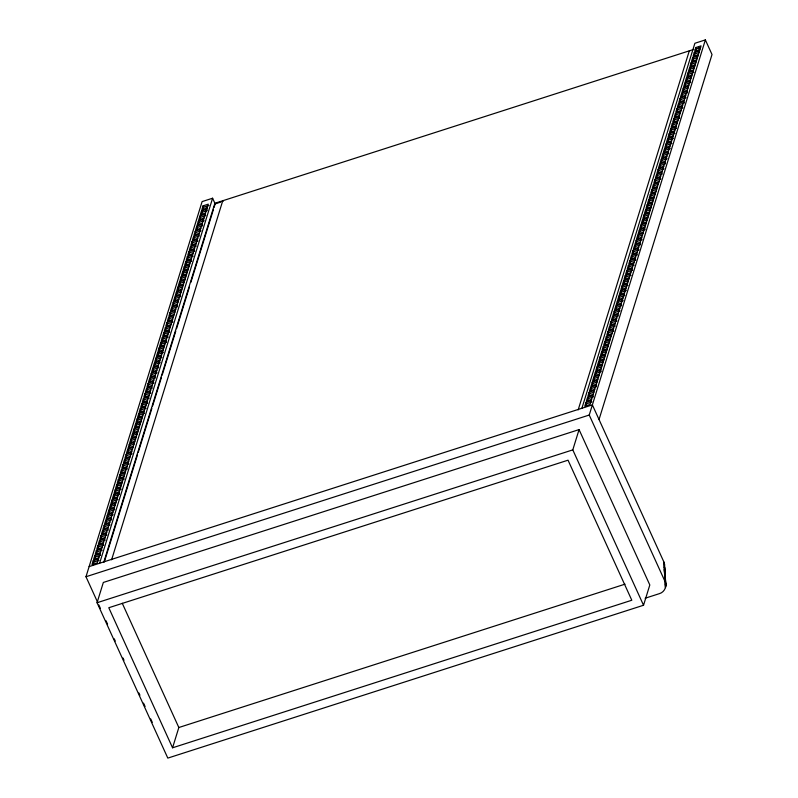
<?xml version="1.0" encoding="UTF-8"?>
<svg xmlns="http://www.w3.org/2000/svg" width="798" height="798" viewBox="0 0 798 798"><rect width="100%" height="100%" fill="white"/><g stroke="black" fill="none" stroke-linecap="round" stroke-linejoin="round"><path stroke-width="1.2" d="M664.225 568.126L664.594 564.545L663.966 562.151L592.375 404.905L89.117 566.6M97.805 602.69L85.985 576.735L202.113 201.595L212.597 198.223L215.171 203.879L214.064 207.44M98.443 559.039L93.196 560.725L92.019 564.525L97.266 562.839L208.288 204.168L203.051 205.854L201.874 209.655L207.111 207.969M100.009 553.972L94.763 555.657L93.585 559.458L98.832 557.772M101.575 548.894L96.339 550.58L95.162 554.381L100.398 552.705M103.151 543.827L97.905 545.513L96.728 549.313L101.974 547.628M104.718 538.76L99.471 540.446L98.294 544.246L103.541 542.56M106.284 533.692L101.047 535.378L99.87 539.179L105.107 537.493M107.86 528.625L102.613 530.301L101.436 534.111L106.683 532.426M109.426 523.548L104.179 525.234L103.002 529.034L108.249 527.348M110.992 518.481L105.755 520.166L104.578 523.967L109.815 522.281M112.568 513.413L107.321 515.099L106.144 518.9L111.391 517.214M114.134 508.346L108.887 510.032L107.71 513.832L112.957 512.146M115.7 503.269L110.463 504.954L109.286 508.755L114.523 507.079M117.276 498.201L112.029 499.887L110.852 503.688L116.099 502.002M119.441 494.461L118.842 493.134L113.595 494.82L112.418 498.62L117.665 496.935M114.892 493.922L115.77 491.069L121.017 489.393L120.408 488.067L115.171 489.753L113.994 493.553L119.231 491.867M121.974 482.999L116.737 484.675L115.56 488.486L120.807 486.8M124.149 479.249L123.55 477.922L118.303 479.608L117.126 483.408L122.373 481.723M125.116 472.855L119.88 474.541L118.703 478.341L123.939 476.655M127.291 469.114L126.683 467.788L121.446 469.473L120.269 473.274L125.505 471.588M128.857 464.037L128.259 462.72L123.012 464.406L121.835 468.207L127.082 466.521M129.825 457.643L124.588 459.329L123.411 463.129L128.648 461.453M131.999 453.902L131.391 452.576L126.154 454.262L124.977 458.062L130.214 456.376M132.967 447.508L127.72 449.194L126.543 452.995L131.79 451.309M134.533 442.441L129.296 444.127L128.119 447.927L133.356 446.242M136.099 437.374L130.862 439.05L129.685 442.86L134.922 441.174M137.675 432.297L132.428 433.982L131.251 437.783L136.498 436.097M139.241 427.229L133.994 428.915L132.827 432.716L138.064 431.03M140.807 422.162L135.57 423.848L134.393 427.648L139.63 425.962M142.383 417.095L137.136 418.78L135.959 422.581L141.206 420.895M143.949 412.017L138.702 413.703L137.525 417.504L142.772 415.828M145.515 406.95L140.278 408.636L139.101 412.436L144.338 410.751M147.091 401.883L141.844 403.569L140.667 407.369L145.914 405.683M148.657 396.815L143.411 398.501L142.234 402.302L147.48 400.616M150.224 391.748L144.987 393.424L143.81 397.234L149.046 395.549M151.8 386.671L146.553 388.357L145.376 392.157L150.623 390.471M153.366 381.604L148.119 383.289L146.942 387.09L152.189 385.404M154.932 376.536L149.695 378.222L148.518 382.023L153.755 380.337M156.508 371.469L151.261 373.155L150.084 376.955L155.331 375.269M158.074 366.392L152.827 368.078L151.65 371.878L156.897 370.202M159.64 361.324L154.403 363.01L153.226 366.811L158.463 365.125M161.216 356.257L155.969 357.943L154.792 361.743L160.039 360.058M162.782 351.19L157.535 352.876L156.358 356.676L161.605 354.99M164.348 346.123L159.111 347.798L157.934 351.609L163.171 349.923M160.398 346.911L161.276 344.058L166.523 342.372L165.914 341.045L160.677 342.731L159.5 346.531L164.737 344.846M168.089 337.305L167.49 335.978L162.243 337.664L161.066 341.464L166.313 339.778M169.665 332.237L169.056 330.911L163.819 332.596L162.642 336.397L167.879 334.711M170.622 325.843L165.386 327.529L164.208 331.33L169.445 329.644M172.797 322.093L172.198 320.766L166.952 322.452L165.775 326.252L171.021 324.577M173.764 315.699L168.528 317.385L167.351 321.185L172.587 319.499M175.331 310.631L170.094 312.317L168.917 316.118L174.154 314.432M177.505 306.891L176.907 305.564L171.66 307.25L170.483 311.05L175.73 309.365M178.473 300.497L173.236 302.173L172.059 305.983L177.296 304.297M180.647 296.746L180.039 295.42L174.802 297.105L173.625 300.906L178.862 299.22M181.615 290.352L176.368 292.038L175.191 295.839L180.438 294.153M183.181 285.285L177.934 286.971L176.757 290.771L182.004 289.085M184.747 280.218L179.51 281.903L178.333 285.704L183.57 284.018M186.323 275.14L181.076 276.826L179.899 280.627L185.146 278.951M187.889 270.073L182.642 271.759L181.465 275.559L186.712 273.874M189.455 265.006L184.218 266.692L183.041 270.492L188.278 268.806M191.031 259.939L185.784 261.624L184.607 265.425L189.854 263.739M192.597 254.871L187.35 256.547L186.173 260.357L191.42 258.672M194.163 249.794L188.927 251.48L187.749 255.28L192.986 253.594M195.739 244.727L190.493 246.412L189.316 250.213L194.562 248.527M197.306 239.659L192.059 241.345L190.882 245.146L196.128 243.46M198.872 234.592L193.635 236.278L192.458 240.078L197.695 238.393M200.448 229.515L195.201 231.201L194.024 235.001L199.271 233.325M202.014 224.447L196.767 226.133L195.59 229.934L200.837 228.248M203.58 219.38L198.343 221.066L197.166 224.866L202.403 223.181M205.156 214.313L199.909 215.999L198.732 219.799L203.979 218.113M206.722 209.246L201.475 210.921L200.298 214.732L205.545 213.046M92.917 564.894L93.805 562.051L93.196 560.725M94.483 559.827L95.371 556.974L94.763 555.657M96.349 553.812L96.937 551.907L96.339 550.58M97.625 549.692L98.513 546.839L97.905 545.513M99.191 544.625L100.079 541.772L99.471 540.446M100.767 539.548L101.645 536.695L101.047 535.378M102.334 534.48L103.221 531.628L102.613 530.301M103.9 529.413L104.787 526.56L104.179 525.234M105.476 524.346L106.353 521.493L105.755 520.166M107.042 519.269L107.93 516.426L107.321 515.099M108.608 514.201L109.496 511.348L108.887 510.032M110.184 509.134L111.062 506.281L110.463 504.954M111.75 504.067L112.628 501.214L112.029 499.887M113.316 498.999L114.204 496.147L113.595 494.82M116.458 488.855L117.336 486.002L116.737 484.675M118.024 483.788L118.912 480.935L118.303 479.608M119.6 478.72L120.478 475.867L119.88 474.541M121.166 473.643L122.044 470.8L121.446 469.473M123.032 467.628L123.62 465.723L123.012 464.406M124.308 463.508L125.186 460.655L124.588 459.329M125.875 458.441L126.752 455.588L126.154 454.262M127.74 452.416L128.328 450.521L127.72 449.194M129.017 448.296L129.894 445.444L129.296 444.127M130.583 443.229L131.461 440.376L130.862 439.05M132.149 438.162L133.037 435.309L132.428 433.982M133.715 433.095L134.603 430.242L133.994 428.915M135.291 428.017L136.169 425.174L135.57 423.848M136.857 422.95L137.745 420.097L137.136 418.78M138.423 417.883L139.311 415.03L138.702 413.703M140.288 411.858L140.877 409.963L140.278 408.636M141.565 407.748L142.453 404.895L141.844 403.569M143.131 402.671L144.019 399.818L143.411 398.501M144.997 396.656L145.585 394.751L144.987 393.424M146.273 392.536L147.161 389.683L146.553 388.357M147.839 387.469L148.727 384.616L148.119 383.289M149.416 382.392L150.293 379.549L149.695 378.222M150.982 377.324L151.859 374.471L151.261 373.155M152.548 372.257L153.435 369.404L152.827 368.078M154.124 367.19L155.002 364.337L154.403 363.01M155.69 362.122L156.568 359.27L155.969 357.943M157.256 357.045L158.144 354.192L157.535 352.876M158.832 351.978L159.71 349.125L159.111 347.798M161.964 341.843L162.852 338.99L162.243 337.664M163.54 336.766L164.418 333.923L163.819 332.596M165.106 331.699L165.984 328.846L165.386 327.529M166.672 326.631L167.56 323.779L166.952 322.452M168.248 321.564L169.126 318.711L168.528 317.385M169.814 316.497L170.692 313.644L170.094 312.317M171.38 311.42L172.268 308.567L171.66 307.25M172.947 306.352L173.834 303.499L173.236 302.173M174.523 301.285L175.4 298.432L174.802 297.105M176.388 295.26L176.976 293.365L176.368 292.038M177.655 291.14L178.543 288.297L177.934 286.971M179.231 286.073L180.109 283.22L179.51 281.903M181.096 280.058L181.685 278.153L181.076 276.826M182.363 275.938L183.251 273.086L182.642 271.759M183.939 270.871L184.817 268.018L184.218 266.692M185.505 265.794L186.393 262.941L185.784 261.624M187.071 260.727L187.959 257.874L187.35 256.547M188.647 255.659L189.525 252.806L188.927 251.48M190.213 250.592L191.101 247.739L190.493 246.412M191.779 245.515L192.667 242.672L192.059 241.345M193.355 240.447L194.233 237.595L193.635 236.278M194.921 235.38L195.799 232.527L195.201 231.201M196.488 230.313L197.375 227.46L196.767 226.133M198.064 225.245L198.941 222.393L198.343 221.066M199.63 220.168L200.507 217.315L199.909 215.999M201.196 215.101L202.084 212.248L201.475 210.921M202.772 210.034L203.65 207.181L203.051 205.854M99.61 563.228L212.597 198.223M103.74 562.331L214.891 203.271L693.801 49.396M104.388 561.742L137.515 454.74M138.244 452.366L151.859 408.377M152.598 405.992L161.435 377.464M162.174 375.08L175.789 331.09M176.528 328.716L189.405 287.1M190.872 282.342L213.325 209.824M97.057 602.729L103.341 582.45L579.069 429.603L649.811 584.974L643.537 605.253L167.809 758.1L97.057 602.729L572.794 449.882L579.069 429.603M111.6 559.797L222.752 200.737L223.031 201.345M172.558 747.796L108.787 607.737L568.036 460.187L631.807 600.236L172.558 747.796L178.832 727.517L122.264 603.278M578.161 409.903L689.312 50.833L689.582 51.451M581.892 408.277L694.878 43.272L705.362 39.9L712.015 54.523L599.029 419.529M591.807 402.042L591.208 400.716L585.961 402.401L584.784 406.202L590.031 404.516L701.053 45.845L695.816 47.531L694.639 51.331L699.876 49.646M593.383 396.965L592.774 395.648L587.537 397.324L586.36 401.135L591.597 399.449M594.34 390.571L589.104 392.257L587.927 396.057L593.163 394.382M596.515 386.831L595.916 385.504L590.67 387.19L589.493 390.99L594.739 389.304M597.483 380.437L592.246 382.122L591.069 385.923L596.305 384.237M599.049 375.369L593.812 377.055L592.635 380.855L597.872 379.17M601.223 371.619L600.625 370.302L595.378 371.978L594.201 375.788L599.448 374.102M602.191 365.225L596.944 366.91L595.777 370.711L601.014 369.025M603.757 360.157L598.52 361.843L597.343 365.644L602.58 363.958M605.333 355.09L600.086 356.776L598.909 360.576L604.156 358.891M606.899 350.023L601.652 351.699L600.475 355.509L605.722 353.823M608.465 344.945L603.228 346.631L602.051 350.432L607.288 348.756M610.041 339.878L604.794 341.564L603.617 345.364L608.864 343.679M611.607 334.811L606.36 336.497L605.183 340.297L610.43 338.611M613.173 329.744L607.936 331.429L606.759 335.23L611.996 333.544M614.749 324.676L609.502 326.352L608.325 330.163L613.572 328.477M616.315 319.599L611.069 321.285L609.891 325.085L615.138 323.399M617.881 314.532L612.645 316.217L611.468 320.018L616.704 318.332M619.457 309.464L614.211 311.15L613.034 314.951L618.28 313.265M621.024 304.397L615.777 306.073L614.6 309.883L619.846 308.198M622.59 299.32L617.353 301.006L616.176 304.806L621.413 303.13M624.166 294.253L618.919 295.938L617.742 299.739L622.989 298.053M625.732 289.185L620.485 290.871L619.308 294.671L624.555 292.986M627.298 284.118L622.061 285.804L620.884 289.604L626.121 287.918M628.864 279.051L623.627 280.726L622.45 284.537L627.687 282.851M630.44 273.973L625.193 275.659L624.016 279.46L629.263 277.774M632.006 268.906L626.769 270.592L625.592 274.392L630.829 272.707M633.572 263.839L628.335 265.525L627.158 269.325L632.395 267.639M629.622 264.627L630.51 261.774L635.747 260.088L635.148 258.771L629.901 260.447L628.724 264.258L633.971 262.572M637.323 255.021L636.714 253.694L631.477 255.38L630.3 259.18L635.537 257.505M632.764 254.492L633.642 251.639L638.889 249.954L638.28 248.627L633.043 250.313L631.866 254.113L637.103 252.427M640.455 244.886L639.856 243.56L634.61 245.245L633.432 249.046L638.679 247.36M642.031 239.819L641.422 238.492L636.186 240.178L635.009 243.979L640.245 242.293M642.989 233.425L637.752 235.101L636.575 238.911L641.811 237.225M645.163 229.674L644.565 228.348L639.318 230.033L638.141 233.834L643.388 232.148M646.131 223.28L640.884 224.966L639.707 228.767L644.954 227.081M647.697 218.213L642.46 219.899L641.283 223.699L646.52 222.014M649.273 213.146L644.026 214.822L642.849 218.632L648.096 216.946M650.839 208.069L645.592 209.754L644.415 213.555L649.662 211.879M652.405 203.001L647.168 204.687L645.991 208.487L651.228 206.802M653.981 197.934L648.734 199.62L647.557 203.42L652.804 201.734M655.547 192.867L650.3 194.552L649.123 198.353L654.37 196.667M657.113 187.799L651.876 189.475L650.699 193.286L655.936 191.6M658.689 182.722L653.442 184.408L652.265 188.208L657.512 186.523M660.255 177.655L655.008 179.341L653.831 183.141L659.078 181.455M661.821 172.587L656.584 174.273L655.407 178.074L660.644 176.388M663.397 167.52L658.15 169.196L656.973 173.006L662.22 171.321M664.963 162.443L659.717 164.129L658.54 167.929L663.786 166.253M666.53 157.376L661.293 159.061L660.116 162.862L665.352 161.176M668.106 152.308L662.859 153.994L661.682 157.795L666.929 156.109M669.672 147.241L664.425 148.927L663.248 152.727L668.495 151.041M671.238 142.174L666.001 143.849L664.824 147.66L670.061 145.974M672.804 137.096L667.567 138.782L666.39 142.583L671.627 140.897M674.38 132.029L669.133 133.715L667.956 137.515L673.203 135.83M675.946 126.962L670.709 128.648L669.532 132.448L674.769 130.762M677.512 121.895L672.275 123.57L671.098 127.381L676.335 125.695M679.088 116.817L673.841 118.503L672.664 122.303L677.911 120.628M680.654 111.75L675.417 113.436L674.24 117.236L679.477 115.55M682.829 108.009L682.22 106.683L676.983 108.368L675.806 112.169L681.043 110.483M678.27 107.471L679.158 104.618L684.395 102.942L683.796 101.615L678.549 103.301L677.372 107.102L682.619 105.416M685.971 97.865L685.362 96.548L680.125 98.224L678.948 102.034L684.185 100.349M681.412 97.336L682.29 94.483L687.537 92.797L686.928 91.471L681.692 93.157L680.514 96.957L685.751 95.271M688.504 86.403L683.258 88.089L682.081 91.89L687.327 90.204M690.669 82.663L690.071 81.336L684.824 83.022L683.647 86.822L688.893 85.137M691.637 76.269L686.4 77.945L685.223 81.755L690.46 80.069M693.811 72.518L693.213 71.192L687.966 72.877L686.789 76.678L692.036 75.002M694.779 66.124L689.532 67.81L688.355 71.611L693.602 69.925M696.345 61.057L691.108 62.743L689.931 66.543L695.168 64.857M697.921 55.99L692.674 57.675L691.497 61.476L696.744 59.79M699.487 50.922L694.24 52.598L693.063 56.409L698.31 54.723M585.682 406.571L586.57 403.728L585.961 402.401M587.547 400.556L588.136 398.651L587.537 397.324M588.824 396.436L589.702 393.584L589.104 392.257M590.39 391.369L591.278 388.516L590.67 387.19M591.966 386.292L592.844 383.449L592.246 382.122M593.532 381.225L594.41 378.372L593.812 377.055M595.099 376.157L595.986 373.304L595.378 371.978M596.665 371.09L597.552 368.237L596.944 366.91M598.241 366.023L599.118 363.17L598.52 361.843M599.807 360.945L600.695 358.103L600.086 356.776M601.373 355.878L602.261 353.025L601.652 351.699M602.949 350.811L603.827 347.958L603.228 346.631M604.814 344.786L605.403 342.891L604.794 341.564M606.081 340.666L606.969 337.823L606.36 336.497M607.657 335.599L608.535 332.746L607.936 331.429M609.522 329.584L610.111 327.679L609.502 326.352M610.789 325.464L611.677 322.611L611.069 321.285M612.365 320.397L613.243 317.544L612.645 316.217M614.221 314.372L614.809 312.477L614.211 311.15M615.497 310.252L616.385 307.4L615.777 306.073M617.073 305.185L617.951 302.332L617.353 301.006M618.64 300.118L619.517 297.265L618.919 295.938M620.206 295.041L621.093 292.198L620.485 290.871M621.782 289.973L622.659 287.12L622.061 285.804M623.348 284.906L624.226 282.053L623.627 280.726M624.914 279.839L625.802 276.986L625.193 275.659M626.49 274.771L627.368 271.919L626.769 270.592M628.056 269.694L628.934 266.851L628.335 265.525M631.198 259.559L632.076 256.707L631.477 255.38M634.33 249.415L635.218 246.572L634.61 245.245M636.196 243.4L636.784 241.495L636.186 240.178M637.472 239.28L638.35 236.427L637.752 235.101M639.038 234.213L639.926 231.36L639.318 230.033M640.904 228.188L641.492 226.293L640.884 224.966M642.181 224.068L643.058 221.226L642.46 219.899M643.747 219.001L644.634 216.148L644.026 214.822M645.313 213.934L646.2 211.081L645.592 209.754M646.889 208.867L647.767 206.014L647.168 204.687M648.455 203.789L649.343 200.946L648.734 199.62M650.021 198.722L650.909 195.869L650.3 194.552M651.597 193.655L652.475 190.802L651.876 189.475M653.462 187.64L654.051 185.734L653.442 184.408M654.729 183.52L655.617 180.667L655.008 179.341M656.305 178.443L657.183 175.6L656.584 174.273M658.16 172.428L658.749 170.523L658.15 169.196M659.437 168.308L660.325 165.455L659.717 164.129M661.013 163.241L661.891 160.388L661.293 159.061M662.579 158.164L663.457 155.321L662.859 153.994M664.145 153.096L665.033 150.243L664.425 148.927M665.722 148.029L666.599 145.176L666.001 143.849M667.288 142.962L668.165 140.109L667.567 138.782M668.854 137.894L669.741 135.042L669.133 133.715M670.43 132.817L671.308 129.974L670.709 128.648M671.996 127.75L672.874 124.897L672.275 123.57M673.562 122.683L674.45 119.83L673.841 118.503M675.138 117.615L676.016 114.762L675.417 113.436M676.704 112.538L677.582 109.695L676.983 108.368M679.836 102.403L680.724 99.55L680.125 98.224M682.978 92.269L683.866 89.416L683.258 88.089M684.544 87.191L685.432 84.349L684.824 83.022M686.12 82.124L686.998 79.271L686.4 77.945M687.686 77.057L688.574 74.204L687.966 72.877M689.552 71.032L690.14 69.137L689.532 67.81M690.829 66.912L691.706 64.069L691.108 62.743M692.395 61.845L693.282 58.992L692.674 57.675M694.26 55.83L694.849 53.925L694.24 52.598M695.537 51.71L696.415 48.858L695.816 47.531M645.133 598.231L659.348 593.662C664.415 592.306 667.397 586.181 664.993 581.423L589.233 415.04L705.362 39.9M203.65 207.181L208.896 205.495M696.415 48.858L700.614 47.511M215.171 203.879L220.787 202.074M202.084 212.248L207.32 210.562M694.849 53.925L699.038 52.578M200.507 217.315L205.754 215.64M693.282 58.992L697.472 57.646M198.941 222.393L204.188 220.707M691.706 64.069L695.906 62.723M197.375 227.46L202.612 225.774M690.14 69.137L694.33 67.79M195.799 232.527L201.046 230.841M688.574 74.204L692.764 72.857M194.233 237.595L199.48 235.909M686.998 79.271L691.198 77.925M192.667 242.672L197.904 240.986M685.432 84.349L689.622 82.992M191.101 247.739L196.338 246.053M683.866 89.416L688.056 88.069M189.525 252.806L194.772 251.121M187.959 257.874L193.196 256.188M680.724 99.55L684.913 98.204M186.393 262.941L191.63 261.265M184.817 268.018L189.016 266.672M677.582 109.695L681.781 108.348M183.251 273.086L187.44 271.739M676.016 114.762L680.205 113.416M181.685 278.153L185.874 276.806M674.45 119.83L679.687 118.144M180.109 283.22L184.308 281.874M672.874 124.897L677.073 123.55M178.543 288.297L182.732 286.941M671.308 129.974L676.554 128.288M176.976 293.365L181.166 292.018M669.741 135.042L674.978 133.356M175.4 298.432L179.6 297.085M668.165 140.109L673.412 138.423M173.834 303.499L178.024 302.153M666.599 145.176L671.846 143.49M172.268 308.567L176.458 307.22M665.033 150.243L670.27 148.568M170.692 313.644L174.892 312.297M663.457 155.321L668.704 153.635M169.126 318.711L173.316 317.365M661.891 160.388L667.138 158.702M167.56 323.779L171.75 322.432M660.325 165.455L665.562 163.77M165.984 328.846L170.183 327.499M658.749 170.523L663.996 168.837M164.418 333.923L168.607 332.567M657.183 175.6L662.43 173.914M162.852 338.99L167.041 337.644M655.617 180.667L660.854 178.981M654.051 185.734L658.24 184.388M159.71 349.125L163.909 347.778M652.475 190.802L656.674 189.455M158.144 354.192L163.381 352.517M650.909 195.869L655.098 194.522M156.568 359.27L161.814 357.584M649.343 200.946L653.532 199.6M155.002 364.337L160.248 362.651M647.767 206.014L651.966 204.667M153.435 369.404L158.672 367.718M646.2 211.081L650.39 209.734M151.859 374.471L157.106 372.786M644.634 216.148L648.824 214.802M150.293 379.549L155.54 377.863M643.058 221.226L647.258 219.869M148.727 384.616L153.964 382.93M641.492 226.293L645.682 224.946M147.161 389.683L152.398 387.998M639.926 231.36L644.116 230.014M145.585 394.751L150.832 393.065M638.35 236.427L642.55 235.081M144.019 399.818L149.256 398.142M636.784 241.495L640.974 240.148M142.453 404.895L147.69 403.209M635.218 246.572L639.407 245.225M140.877 409.963L146.124 408.277M139.311 415.03L144.548 413.344M632.076 256.707L636.265 255.36M137.745 420.097L141.934 418.751M136.169 425.174L140.368 423.818M628.934 266.851L634.181 265.165M134.603 430.242L138.792 428.895M627.368 271.919L632.615 270.233M133.037 435.309L137.226 433.962M625.802 276.986L631.038 275.3M131.461 440.376L135.66 439.03M624.226 282.053L628.425 280.706M129.894 445.444L134.084 444.097M622.659 287.12L627.906 285.445M128.328 450.521L132.518 449.174M621.093 292.198L626.33 290.512M126.752 455.588L130.952 454.242M619.517 297.265L624.764 295.579M125.186 460.655L129.376 459.309M617.951 302.332L623.198 300.647M123.62 465.723L127.81 464.376M616.385 307.4L621.622 305.714M122.044 470.8L126.244 469.443M614.809 312.477L620.056 310.791M120.478 475.867L124.668 474.521M613.243 317.544L618.49 315.858M118.912 480.935L123.101 479.588M611.677 322.611L616.914 320.926M117.336 486.002L121.535 484.655M610.111 327.679L615.348 325.993M608.535 332.746L613.782 331.07M114.204 496.147L118.393 494.8M606.969 337.823L611.158 336.477M112.628 501.214L117.875 499.528M605.403 342.891L609.592 341.544M111.062 506.281L115.261 504.935M603.827 347.958L608.026 346.611M109.496 511.348L114.732 509.663M602.261 353.025L606.45 351.679M107.93 516.426L113.166 514.74M600.695 358.103L604.884 356.746M106.353 521.493L111.6 519.807M599.118 363.17L603.318 361.823M104.787 526.56L110.024 524.875M597.552 368.237L601.742 366.89M103.221 531.628L108.458 529.942M595.986 373.304L600.176 371.958M101.645 536.695L106.892 535.019M594.41 378.372L598.61 377.025M100.079 541.772L105.316 540.086M592.844 383.449L597.034 382.102M98.513 546.839L103.75 545.154M591.278 388.516L595.468 387.17M96.937 551.907L102.184 550.221M589.702 393.584L593.902 392.237M95.371 556.974L100.608 555.288M588.136 398.651L592.325 397.304M93.805 562.051L99.042 560.366M586.57 403.728L590.759 402.372M85.985 576.735L589.233 415.04M178.832 727.517L625.034 584.156M698.39 47.401L699.377 49.576M681.692 93.157L682.29 94.483M678.549 103.301L679.158 104.618M633.043 250.313L633.642 251.639M629.901 260.447L630.51 261.774M572.794 449.882L643.537 605.253M206.123 206.812L207.111 208.986M160.677 342.731L161.276 344.058M115.171 489.753L115.77 491.069M98.832 604.954L100.368 608.335M106.024 620.744L107.56 624.136M114.244 638.809L115.271 641.063M122.982 657.991L124.009 660.245M138.902 692.973L139.939 695.228M143.53 703.128L145.076 706.519M150.722 718.928L152.268 722.32M665.143 583.937L665.492 587.617L665.173 582.74M664.734 574.221L664.325 569.343L664.614 574.221M665.143 579.089L665.751 586.4L665.133 576.685M664.983 574.251L664.515 566.959L665.831 585.143L664.365 563.338L664.993 581.423L663.966 562.151"/></g></svg>
